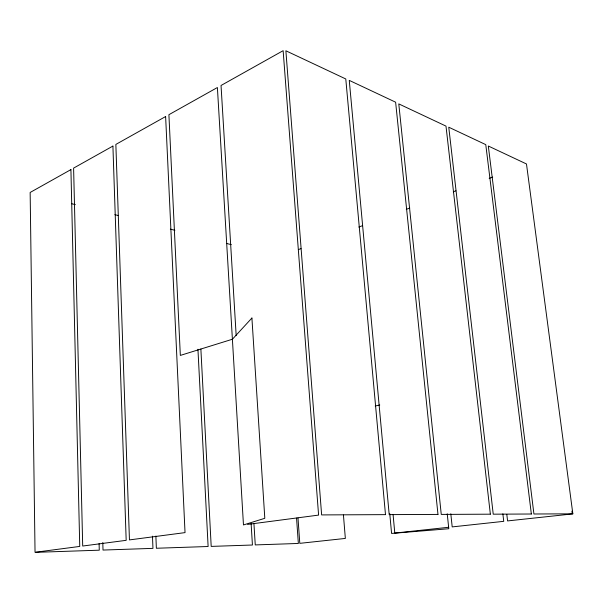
<?xml version="1.0" encoding="UTF-8"?>
<svg xmlns="http://www.w3.org/2000/svg" width="603" height="603" viewBox="0 0 603 603"><rect width="100%" height="100%" fill="white"/><g stroke="black" fill="none" stroke-linecap="round" stroke-linejoin="round"><path stroke-width="0.9" d="M298.395 249.589L301.003 248.617M358.83 227.037L362.343 225.726M406.286 209.324L409.776 208.027M453.268 191.792L455.898 190.812M489.176 178.39L492.689 177.086M375.224 405.985L379.754 404.997M247.607 524.406L318.595 515.098L283.139 50.675L221.037 85.483L236.172 335.494M448.67 527.278L394.799 533.09L393.058 514.382M35.976 552.325L99.276 550.185L99.088 543.597M71.712 203.716L75.33 204.651M170.347 229.132L174.862 230.293M114.864 214.653L118.459 215.58M226.773 243.506L231.326 244.675M571.915 511.14L572.285 513.944L507.583 520.924L506.806 514.382M502.864 513.862L503.739 521.339L452.197 526.901L450.81 513.794M447.23 513.786L448.798 528.733L391.581 533.436L389.772 513.748M343.431 514.985L345.353 538.426L299.804 543.341L297.988 517.969M296.548 518.083L298.357 543.461L255.257 544.916L253.916 523.314M251.104 523.404L252.431 545.014L211.193 546.401L200.874 349.024M197.942 349.288L208.118 546.506L156.365 548.255L155.876 536.037M152.476 536.15L152.958 548.368L103.015 550.057L102.796 542.542M251.911 318.03L232.396 339.24L180.335 355.416L168.908 114.698L217.389 87.525L243.469 524.949L264.807 518.301L251.911 318.03M70.92 169.609L30.15 192.463L35.042 552.288L79.747 546.424L70.92 169.609M112.912 146.077L73.604 168.109L82.701 546.032L126.178 540.333L112.912 146.077M165.621 116.537L115.851 144.426L129.449 539.904L185.031 532.615L165.621 116.537M385.49 514.638L321.625 514.917L285.875 50.78L345.783 78.963L385.49 514.638M437.974 514.412L389.199 514.623L349.265 80.38L395.628 102.201L437.974 514.412M490.352 514.186L441.253 514.404L398.787 103.897L445.994 126.11L490.352 514.186M531.349 514.012L493.231 514.178L448.753 127.203L485.777 144.637L531.349 514.012M572.85 513.831L533.926 513.997L488.317 146.016L526.479 163.971L572.85 513.831"/></g></svg>
